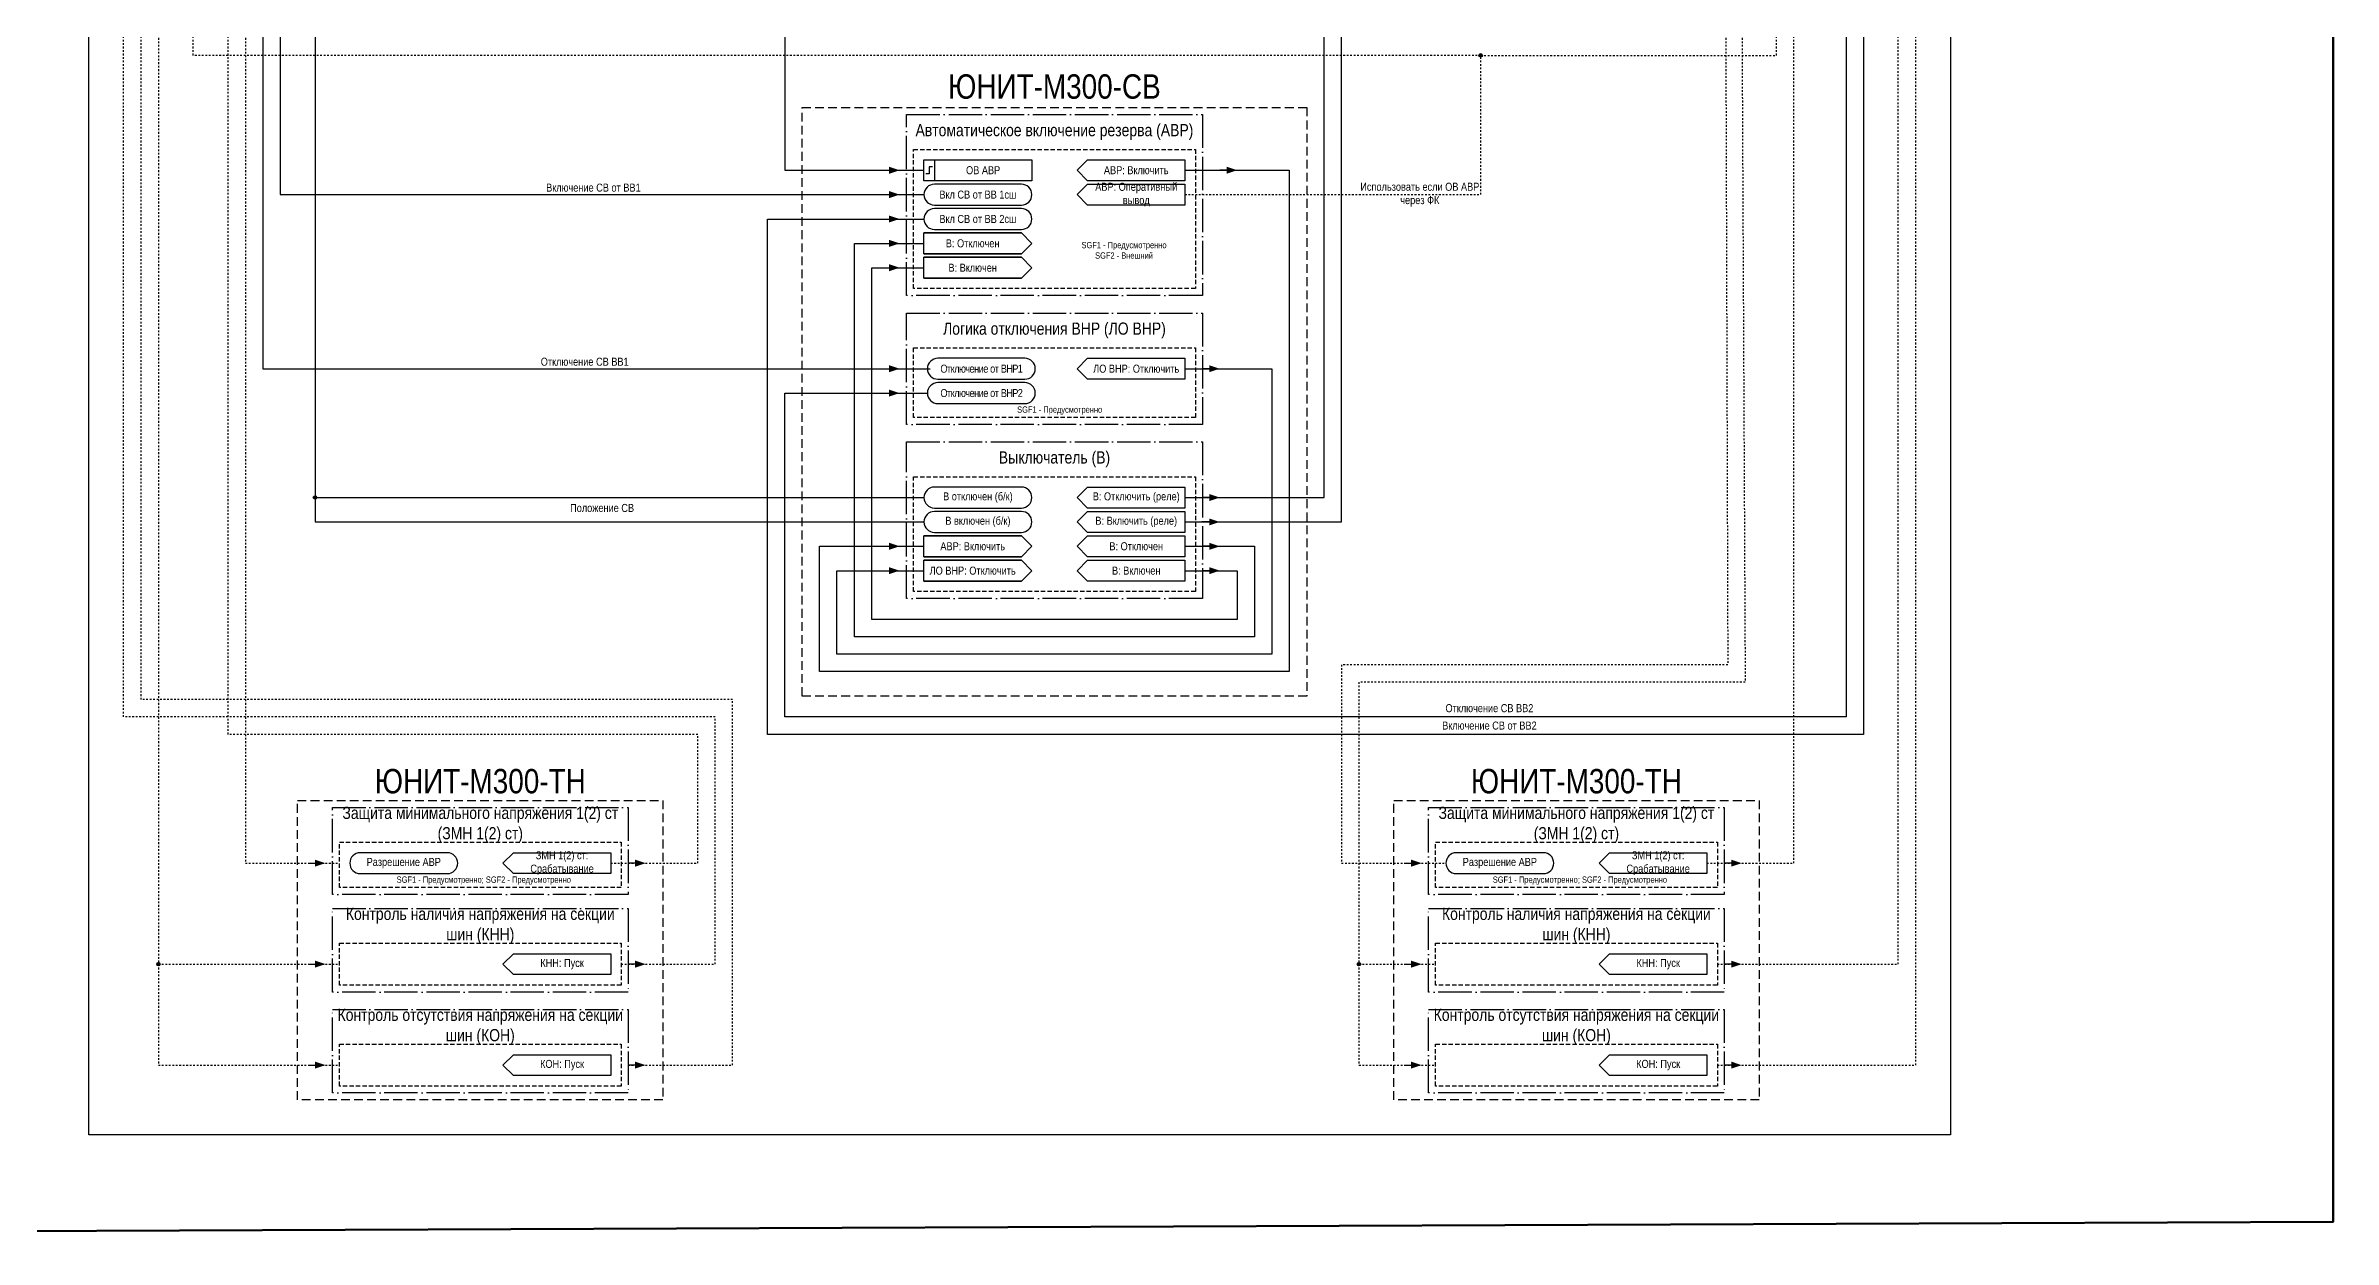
# Model space of a CAD drawing. Header units: millimetres. Extents: x -38 to 1200, y -25 to 980.
# Drawn here: x 543 to 1200, y -25 to 318 of the extents above; entities that cross this region are included whole.
import ezdxf
from ezdxf.enums import TextEntityAlignment as Align

# ---------------------------------------------------------------- set-up
doc = ezdxf.new("R2010")
doc.units = ezdxf.units.MM
for name, pattern in [('ACAD_ISO04W100', [30, 24, -3, 0, -3]), ('JIS_02_1.0', [2, 1, -1]), ('штриховая2', [0.375, 0.25, -0.125])]:
    doc.linetypes.add(name, pattern=pattern)
doc.layers.add('TEXT', color=7, linetype='Continuous', lineweight=25)
doc.layers.add('Основная', color=7, linetype='Continuous')
doc.styles.add('2.5_Gost_RD', font='ARIALN.TTF', dxfattribs={"height": 2.5})
doc.styles.add('3.5_Gost_RD', font='ARIALN.TTF', dxfattribs={"height": 3.5})
doc.styles.add('Вывод', font='ARIALN.TTF', dxfattribs={"height": 2.5})

# ---------------------------------------------------------------- blocks, each defined once
blk = doc.blocks.new('*U45')
at = {"ltscale": 0.25}
blk.add_line((1, 0), (5, 0), dxfattribs=at)
blk.add_lwpolyline([(3, 0, 2, 0, 0), (6, 0, 0, 0, 0)], format="xyseb", dxfattribs=at)
at = {"layer": 'Основная', "style": 'Вывод'}
blk.add_attdef('ОТ', text='', height=2.5, dxfattribs=at).set_placement((-4, 0), align=Align.MIDDLE_CENTER)
blk = doc.blocks.new('*U47')
at = {"ltscale": 0.25}
blk.add_line((-1, 0), (-5, 0), dxfattribs=at)
blk.add_lwpolyline([(-3, 0, 2, 0, 0), (0, 0, 0, 0, 0)], format="xyseb", dxfattribs=at)
at = {"layer": 'Основная', "style": 'Вывод'}
blk.add_attdef('ОТ', text='', height=2.5, dxfattribs=at).set_placement((4, 0), align=Align.MIDDLE_CENTER)
blk = doc.blocks.new('Точка')
at = {"ltscale": 100}
h = blk.add_hatch(color=256, dxfattribs=at)
h.dxf.hatch_style = 1
edge = h.paths.add_edge_path()
edge.add_arc((0, 0), 0.5, 0, 360)
blk.add_circle((0, 0), 0.5, dxfattribs=at)

msp = doc.modelspace()

# ---------------------------------------------------------------- linework, layer by layer
at = {"color": 3, "lineweight": 50, "ltscale": 100}
msp.add_lwpolyline([(-38, 975), (1200, 980), (1200, -20), (-38, -25)], close=True, dxfattribs=at)
at = {"color": 3, "ltscale": 100}
msp.add_lwpolyline([(555, 930), (1090, 930), (1090, 5), (555, 5)], close=True, dxfattribs=at)
at = {"color": 251, "linetype": 'JIS_02_1.0', "ltscale": 0.5, "true_color": 0x58595b}
for points in [[(1000, 750), (1050, 750), (1050, 915), (600, 915), (600, 83), (627, 83)], [(1023, 25), (1080, 25), (1080, 920), (870, 920), (870, 844), (922, 844)], [(1023, 54), (1075, 54), (1075, 910), (865, 910), (865, 786), (922, 786)], [(708, 54), (735, 54), (735, 125), (565, 125), (565, 844), (675, 844)], [(710, 25), (740, 25), (740, 130), (570, 130), (570, 786), (675, 786)], [(870, 275), (955, 275), (955, 315), (585, 315), (585, 759), (675, 759)], [(870, 275), (955, 275), (955, 315), (1040, 315), (1040, 470), (860, 470), (860, 755), (915, 755)], [(750, 743), (840, 743), (840, 455), (1025, 455), (1026, 140), (915, 140), (915, 83), (945, 83)], [(705, 83), (730, 83), (730, 120), (595, 120), (595, 575), (675, 575)], [(1020, 83), (1045, 83), (1045, 475), (845, 475), (845, 575), (925, 575)]]:
    msp.add_lwpolyline(points, dxfattribs=at)
at = {"ltscale": 100}
for points in [[(750, 693), (800, 693), (800, 910), (605, 910), (605, 225), (796.76, 225)], [(750, 750), (795, 750), (795, 905), (610, 905), (610, 275), (795, 275)], [(1000, 743), (1065, 743), (1065, 120), (750, 120), (750, 268), (795, 268)], [(1000, 693), (1060, 693), (1060, 125), (755, 125), (755, 218), (796, 218)], [(852, 349), (820, 349), (820, 470), (620, 470), (620, 188), (795, 188)], [(852, 349), (820, 349), (820, 470), (620, 470), (620, 181), (795, 181)], [(870, 181), (915, 181), (915, 351), (858, 351)], [(870, 188), (910, 188), (910, 347), (858, 347)], [(870, 282), (900, 282), (900, 138), (765, 138), (765, 174), (795, 174)], [(795, 258), (823, 258), (826, 261), (823, 264), (795, 264), (823, 264), (826, 261), (823, 258), (795, 258), (795, 264)], [(870, 174), (890, 174), (890, 148), (775, 148), (775, 261), (795, 261)], [(795, 251), (823, 251), (826, 254), (823, 257), (795, 257), (823, 257), (826, 254), (823, 251), (795, 251), (795, 257)], [(870, 167), (885, 167), (885, 153), (780, 153), (780, 254), (795, 254)], [(870, 225), (895, 225), (895, 143), (770, 143), (770, 167), (795, 167)], [(795, 171), (823, 171), (826, 174), (823, 177), (795, 177), (823, 177), (826, 174), (823, 171), (795, 171), (795, 177)], [(795, 164), (823, 164), (826, 167), (823, 170), (795, 170), (823, 170), (826, 167), (823, 164), (795, 164), (795, 170)]]:
    msp.add_lwpolyline(points, dxfattribs=at)
at = {"color": 5, "linetype": 'JIS_02_1.0', "ltscale": 0.5}
for points in [[(703, 340), (575, 340), (575, 54), (627, 54)], [(703, 340), (575, 340), (575, 25), (627, 25)], [(979, 340), (1030, 340), (1031, 135), (920, 135), (920, 54), (942, 54)], [(979, 340), (1030, 340), (1031, 135), (920, 135), (920, 25), (942, 25)]]:
    msp.add_lwpolyline(points, dxfattribs=at)
at = {"color": 1, "ltscale": 100}
msp.add_lwpolyline([(868, 321), (755, 321), (755, 282), (795, 282)], dxfattribs=at)
at = {"linetype": 'штриховая2', "lineweight": 30, "ltscale": 10}
for points in [[(760, 300), (905, 300), (905, 131), (760, 131)], [(615, 101), (720, 101), (720, 15), (615, 15)], [(930, 101), (1035, 101), (1035, 15), (930, 15)]]:
    msp.add_lwpolyline(points, close=True, dxfattribs=at)
at = {"color": 251, "linetype": 'ACAD_ISO04W100', "lineweight": 30, "ltscale": 0.4, "true_color": 0x58595b}
for points in [[(790, 298), (875, 298), (875, 246), (790, 246)], [(790, 241), (875, 241), (875, 209), (790, 209)], [(790, 204), (875, 204), (875, 159), (790, 159)], [(625, 99), (710, 99), (710, 74), (625, 74)], [(940, 99), (1025, 99), (1025, 74), (940, 74)], [(625, 70), (710, 70), (710, 46), (625, 46)], [(940, 70), (1025, 70), (1025, 46), (940, 46)], [(625, 41), (710, 41), (710, 17), (625, 17)], [(940, 41), (1025, 41), (1025, 17), (940, 17)]]:
    msp.add_lwpolyline(points, close=True, dxfattribs=at)
at = {"linetype": 'штриховая2', "ltscale": 5}
for points in [[(792, 288), (873, 288), (873, 248), (792, 248)], [(792, 231), (873, 231), (873, 211), (792, 211)], [(792, 194), (873, 194), (873, 161), (792, 161)], [(627, 89), (708, 89), (708, 76), (627, 76)], [(942, 89), (1023, 89), (1023, 76), (942, 76)], [(627, 60), (708, 60), (708, 48), (627, 48)], [(942, 60), (1023, 60), (1023, 48), (942, 48)], [(627, 31), (708, 31), (708, 19), (627, 19)], [(942, 31), (1023, 31), (1023, 19), (942, 19)]]:
    msp.add_lwpolyline(points, close=True, dxfattribs=at)
at = {"ltscale": 100}
for points in [[(795, 285), (826, 285), (826, 279), (795, 279)], [(795, 285), (798, 285), (798, 279), (795, 279)], [(870, 285), (870, 279), (842, 279), (839, 282), (842, 285)], [(842, 228), (870, 228), (870, 222), (842, 222), (839, 225)], [(842, 191), (870, 191), (870, 185), (842, 185), (839, 188)], [(842, 184), (870, 184), (870, 178), (842, 178), (839, 181)], [(842, 177), (870, 177), (870, 171), (842, 171), (839, 174)], [(842, 170), (870, 170), (870, 164), (842, 164), (839, 167)]]:
    msp.add_lwpolyline(points, close=True, dxfattribs=at)
at = {"lineweight": 30, "ltscale": 100}
msp.add_lwpolyline([(797.5, 283), (796.5, 283), (796.5, 281), (795.5, 281)], dxfattribs=at)
at = {"ltscale": 100}
for points in [[(798, 272), (823, 272, 1), (823, 278), (798, 278, 1)], [(798, 265), (823, 265, 1), (823, 271), (798, 271, 1)], [(799, 222), (824, 222, 1), (824, 228), (799, 228, 1)], [(799, 215), (824, 215, 1), (824, 221), (799, 221, 1)], [(798, 185), (823, 185, 1), (823, 191), (798, 191, 1)], [(798, 178), (823, 178, 1), (823, 184), (798, 184, 1)]]:
    msp.add_lwpolyline(points, format="xyb", close=True, dxfattribs=at)
at = {"color": 251, "ltscale": 100, "true_color": 0x58595b}
for points in [[(842, 278), (870, 278), (870, 272), (842, 272), (839, 275)], [(677, 86), (705, 86), (705, 80), (677, 80), (674, 83)], [(992, 86), (1020, 86), (1020, 80), (992, 80), (989, 83)], [(677, 57), (705, 57), (705, 51), (677, 51), (674, 54)], [(992, 57), (1020, 57), (1020, 51), (992, 51), (989, 54)], [(677, 28), (705, 28), (705, 22), (677, 22), (674, 25)], [(992, 28), (1020, 28), (1020, 22), (992, 22), (989, 25)]]:
    msp.add_lwpolyline(points, close=True, dxfattribs=at)
for points in [[(633, 80), (658, 80, 1), (658, 86), (633, 86, 1)], [(948, 80), (973, 80, 1), (973, 86), (948, 86, 1)]]:
    msp.add_lwpolyline(points, format="xyb", close=True, dxfattribs=at)

# ---------------------------------------------------------------- block references
at = {"ltscale": 100}
for p in [(955, 315), (620, 188), (575, 54), (920, 54)]:
    msp.add_blockref('Точка', p, dxfattribs=at)
at = {"layer": 'Основная', "ltscale": 0.25}
for name, p in [('*U45', (782, 282)), ('*U47', (885, 282)), ('*U45', (782, 275)), ('*U45', (782, 268)), ('*U45', (782, 261)), ('*U45', (782, 254)), ('*U45', (782, 225)), ('*U47', (880, 225)), ('*U45', (782, 218)), ('*U47', (880, 188)), ('*U47', (880, 181)), ('*U45', (782, 174)), ('*U47', (880, 174)), ('*U45', (782, 167)), ('*U47', (880, 167)), ('*U45', (617, 83)), ('*U47', (715, 83)), ('*U45', (932, 83)), ('*U47', (1030, 83)), ('*U45', (617, 54)), ('*U47', (715, 54)), ('*U45', (932, 54)), ('*U47', (1030, 54)), ('*U45', (617, 25)), ('*U47', (715, 25)), ('*U45', (932, 25)), ('*U47', (1030, 25))]:
    msp.add_blockref(name, p, dxfattribs=at)

# ---------------------------------------------------------------- texts
at = {"color": 30, "ltscale": 100, "attachment_point": 5, "style": '3.5_Gost_RD'}
for s, insert, char_height, width in [('{\\C3;ЮНИТ-М300-СВ}', (832.5, 306), 7, 145), ('{\\C30;\\c1938679;Автоматическое включение резерва (АВР)}', (832.5, 293), 3.5, 85), ('{\\C30;\\c1938679;Логика отключения ВНР (ЛО ВНР)}', (832.5, 236), 3.5, 85), ('\\pt171.5;Выключатель (В)', (832.5, 199), 3.5, 85), ('{\\C3;ЮНИТ-М300-ТН}', (667.5, 106.5), 7, 105), ('{\\C3;ЮНИТ-М300-ТН}', (982.5, 106.5), 7, 105), ('\\pt171.5;Защита минимального напряжения 1(2) ст (ЗМН 1(2) ст)', (667.5, 94), 3.5, 85), ('\\pt171.5;Защита минимального напряжения 1(2) ст (ЗМН 1(2) ст)', (982.5, 94), 3.5, 85), ('Контроль наличия напряжения на секции шин (КНН)', (667.5, 65), 3.5, 85), ('Контроль наличия напряжения на секции шин (КНН)', (982.5, 65), 3.5, 85), ('Контроль отсутствия напряжения на секции шин (КОН)', (667.5, 36), 3.5, 85), ('Контроль отсутствия напряжения на секции шин (КОН)', (982.5, 36), 3.5, 85)]:
    msp.add_mtext(s, dxfattribs=dict(at, insert=insert, char_height=char_height, width=width))
at = {"ltscale": 100, "char_height": 2.3, "attachment_point": 5, "style": '2.5_Gost_RD'}
for s, insert, width in [('АВР: Включить', (856, 282), 28), ('Включение СВ от ВВ1', (700, 277), 120), ('Отключение СВ ВВ1', (697.5, 227), 125), ('ЛО ВНР: Отключить', (856, 225), 28), ('Положение СВ', (702.5, 185), 115), ('В: Отключить (реле)', (856, 188), 28), ('В: Включить (реле)', (856, 181), 28), ('АВР: Включить', (809, 174), 28), ('В: Отключен', (856, 174), 28), ('ЛО ВНР: Отключить', (809, 167), 28), ('В: Включен', (856, 167), 28), ('Отключение СВ ВВ2', (957.5, 127.5), 145), ('Включение СВ от ВВ2', (957.5, 122.5), 145)]:
    msp.add_mtext(s, dxfattribs=dict(at, insert=insert, width=width))
at = {"color": 251, "ltscale": 100, "true_color": 0x58595b, "char_height": 2.3, "attachment_point": 5, "style": '2.5_Gost_RD'}
for s, insert, width in [('АВР: Оперативный вывод', (856, 275), 28), ('Использовать если ОВ АВР через ФК{\\H1.00648x; }', (937.5, 275), 35), ('ЗМН 1(2) ст: Срабатывание', (691, 83), 28), ('ЗМН 1(2) ст: Срабатывание', (1006, 83), 28), ('КНН: Пуск', (691, 54), 28), ('КНН: Пуск', (1006, 54), 28), ('КОН: Пуск', (691, 25), 28), ('КОН: Пуск', (1006, 25), 28)]:
    msp.add_mtext(s, dxfattribs=dict(at, insert=insert, width=width))
at = {"color": 3, "ltscale": 100, "char_height": 1.8, "attachment_point": 5, "style": '3.5_Gost_RD'}
for s, insert, width in [('SGF1 - Предусмотренно\\PSGF2 - Внешний', (852.5, 259), 35), ('SGF1 - Предусмотренно', (834, 213), 72), ('SGF1 - Предусмотренно; SGF2 - Предусмотренно', (668.5, 78), 73), ('SGF1 - Предусмотренно; SGF2 - Предусмотренно', (983.5, 78), 73)]:
    msp.add_mtext(s, dxfattribs=dict(at, insert=insert, width=width))
at = {"layer": 'TEXT', "color": 0, "ltscale": 100, "char_height": 2.3, "attachment_point": 5, "style": '2.5_Gost_RD'}
for s, insert, width in [('{\\C256;ОВ АВР}', (812, 282), 28), ('{\\C256;Вкл СВ от ВВ 1сш}', (810.5, 275), 31), ('{\\C256;В: Отключен}', (809, 261), 28), ('{\\C256;В: Включен}', (809, 254), 28)]:
    msp.add_mtext(s, dxfattribs=dict(at, insert=insert, width=width))
at = {"layer": 'TEXT', "ltscale": 100, "char_height": 2.3, "width": 31, "attachment_point": 5, "style": '2.5_Gost_RD'}
for s, insert in [('Вкл СВ от ВВ 2сш', (810.5, 268)), ('В отключен (б/к)', (810.5, 188)), ('В включен (б/к)', (810.5, 181))]:
    msp.add_mtext(s, dxfattribs=dict(at, insert=insert))
at = {"layer": 'TEXT', "color": 3, "ltscale": 100, "char_height": 2.3, "width": 31, "attachment_point": 5, "style": '2.5_Gost_RD'}
for s, insert in [('{\\T0.9;Отключение от ВНР1}', (811.5, 225)), ('{\\T0.9;Отключение от ВНР2}', (811.5, 218))]:
    msp.add_mtext(s, dxfattribs=dict(at, insert=insert))
at = {"layer": 'TEXT', "color": 251, "ltscale": 100, "true_color": 0x58595b, "char_height": 2.3, "width": 31, "attachment_point": 5, "style": '2.5_Gost_RD'}
for insert in [(645.5, 83), (960.5, 83)]:
    msp.add_mtext('Разрешение АВР', dxfattribs=dict(at, insert=insert))

doc.saveas('drawing.dxf')
